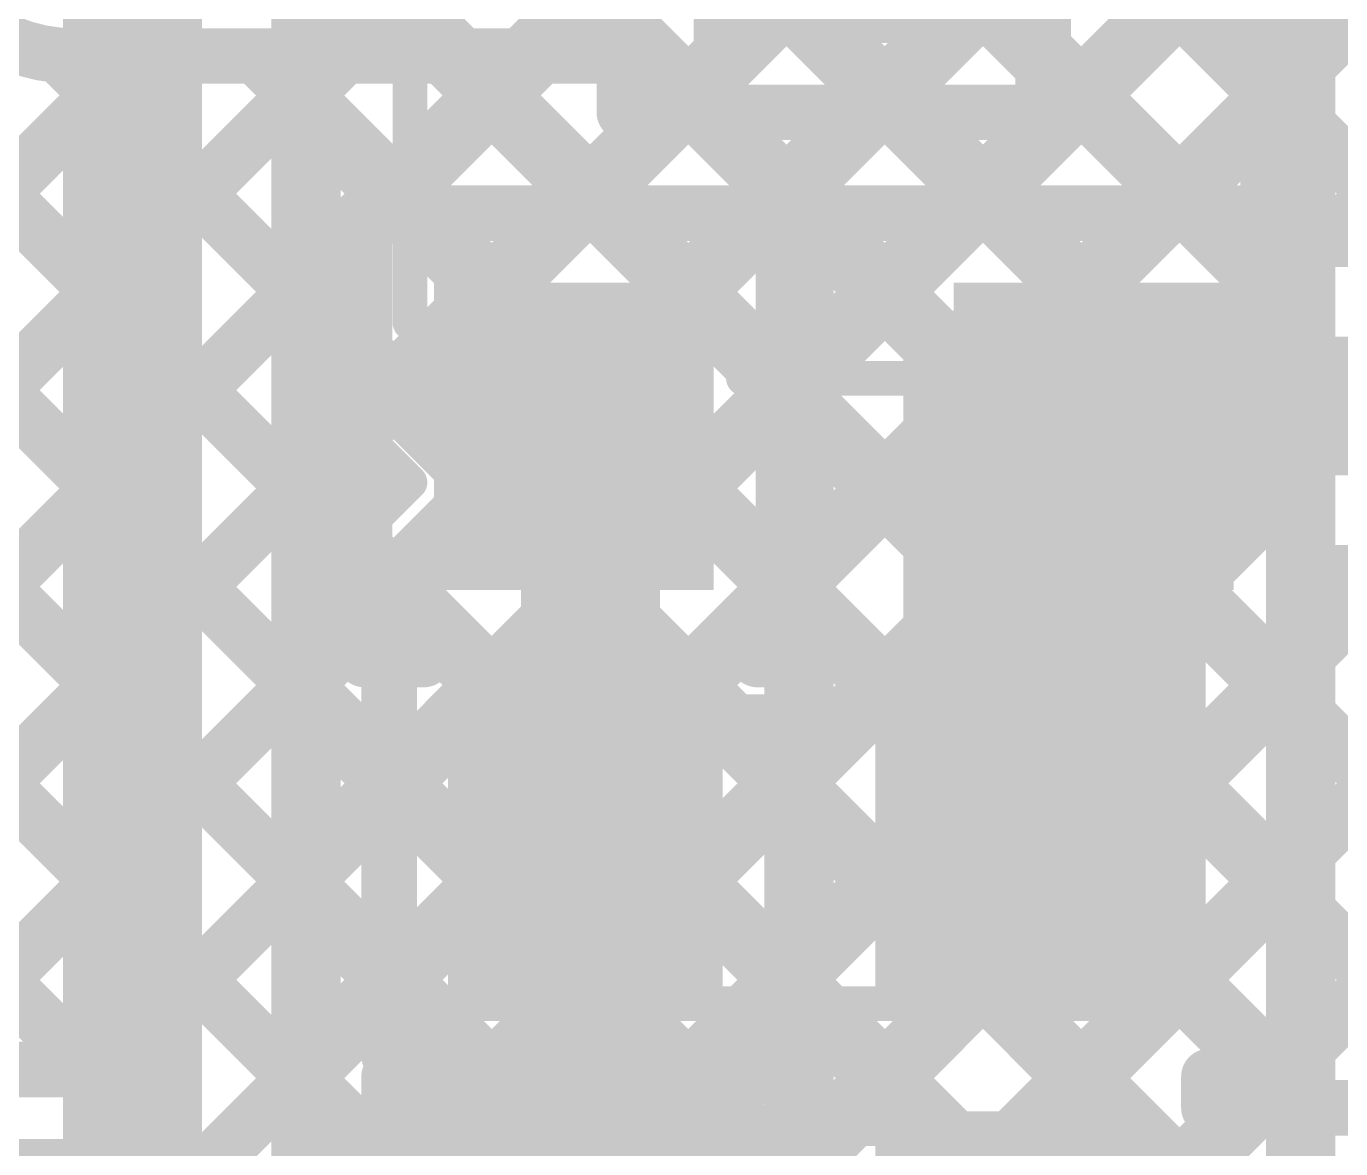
# Model space of a CAD drawing. Header units: inches. Extents: x -1.9 to 9.4, y 0 to 6.7.
# Drawn here: x 0.7271 to 0.9163, y 2.6339 to 2.7955 of the extents above; entities that cross this region are included whole.
import ezdxf

# ---------------------------------------------------------------- set-up
doc = ezdxf.new("R2010")
doc.units = ezdxf.units.IN
doc.header["$MEASUREMENT"] = 0
for name, color, linetype in [('Bottom Layer', 5, 'Continuous'), ('Top Layer', 1, 'Continuous'), ('Top Overlay', 2, 'Continuous'), ('Top Paste', 8, 'Continuous'), ('Top Solder', 216, 'Continuous')]:
    doc.layers.add(name, color=color, linetype=linetype)

# ---------------------------------------------------------------- blocks, each defined once
blk = doc.blocks.new('SOP_4_2_54_10')
at = {"layer": 'Top Solder'}
blk.add_hatch(color=216, dxfattribs=at).paths.add_polyline_path([(0.09049, 0.06975), (0.15557, 0.06975), (0.15557, 0.03025), (0.09049, 0.03025)])
at = {"layer": 'Top Overlay'}
blk.add_lwpolyline([(0.066, 0.081, 0.005, 0.005, 0), (-0.052, 0.081, 0.005, 0.005, 0)], format="xyseb", dxfattribs=at)
for points in [[(-0.05325, 0.081, 0.0025, 0.0025, 1), (-0.05075, 0.081, 0.0025, 0.0025, 1)], [(0.06475, 0.081, 0.0025, 0.0025, 1), (0.06725, 0.081, 0.0025, 0.0025, 1)]]:
    blk.add_lwpolyline(points, format="xyseb", close=True, dxfattribs=at)
blk = doc.blocks.new('R___0603_14')
at = {"layer": 'Top Layer'}
for points in [[(-0.015, 0.0175), (-0.015, -0.0175), (-0.045, -0.0175), (-0.045, 0.0175)], [(0.045, 0.0175), (0.045, -0.0175), (0.015, -0.0175), (0.015, 0.0175)]]:
    blk.add_hatch(color=1, dxfattribs=at).paths.add_polyline_path(points)
at = {"layer": 'Top Paste'}
for points in [[(-0.015, 0.0175), (-0.015, -0.0175), (-0.045, -0.0175), (-0.045, 0.0175)], [(0.045, 0.0175), (0.045, -0.0175), (0.015, -0.0175), (0.015, 0.0175)]]:
    blk.add_hatch(color=8, dxfattribs=at).paths.add_polyline_path(points)
at = {"layer": 'Top Solder'}
for points in [[(-0.011, 0.0215), (-0.011, -0.0215), (-0.049, -0.0215), (-0.049, 0.0215)], [(0.049, 0.0215), (0.049, -0.0215), (0.011, -0.0215), (0.011, 0.0215)]]:
    blk.add_hatch(color=216, dxfattribs=at).paths.add_polyline_path(points)
at = {"layer": 'Top Overlay'}
for points in [[(0.048, 0.021, 0.005, 0.005, 0), (-0.048, 0.021, 0.005, 0.005, 0)], [(-0.048, 0.021, 0.005, 0.005, 0), (-0.048, -0.021, 0.005, 0.005, 0)], [(0.048, 0.021, 0.005, 0.005, 0), (0.048, -0.021, 0.005, 0.005, 0)], [(0.048, -0.021, 0.005, 0.005, 0), (-0.048, -0.021, 0.005, 0.005, 0)]]:
    blk.add_lwpolyline(points, format="xyseb", dxfattribs=at)
for points in [[(-0.04925, 0.021, 0.0025, 0.0025, 1), (-0.04675, 0.021, 0.0025, 0.0025, 1)], [(-0.04925, 0.021, 0.0025, 0.0025, 1), (-0.04675, 0.021, 0.0025, 0.0025, 1)], [(0.04675, 0.021, 0.0025, 0.0025, 1), (0.04925, 0.021, 0.0025, 0.0025, 1)], [(0.04675, 0.021, 0.0025, 0.0025, 1), (0.04925, 0.021, 0.0025, 0.0025, 1)], [(-0.04925, -0.021, 0.0025, 0.0025, 1), (-0.04675, -0.021, 0.0025, 0.0025, 1)], [(-0.04925, -0.021, 0.0025, 0.0025, 1), (-0.04675, -0.021, 0.0025, 0.0025, 1)], [(0.04675, -0.021, 0.0025, 0.0025, 1), (0.04925, -0.021, 0.0025, 0.0025, 1)], [(0.04675, -0.021, 0.0025, 0.0025, 1), (0.04925, -0.021, 0.0025, 0.0025, 1)]]:
    blk.add_lwpolyline(points, format="xyseb", close=True, dxfattribs=at)
blk = doc.blocks.new('R___0603_16')
at = {"layer": 'Top Layer'}
for points in [[(-0.015, 0.0175), (-0.015, -0.0175), (-0.045, -0.0175), (-0.045, 0.0175)], [(0.045, 0.0175), (0.045, -0.0175), (0.015, -0.0175), (0.015, 0.0175)]]:
    blk.add_hatch(color=1, dxfattribs=at).paths.add_polyline_path(points)
at = {"layer": 'Top Paste'}
for points in [[(-0.015, 0.0175), (-0.015, -0.0175), (-0.045, -0.0175), (-0.045, 0.0175)], [(0.045, 0.0175), (0.045, -0.0175), (0.015, -0.0175), (0.015, 0.0175)]]:
    blk.add_hatch(color=8, dxfattribs=at).paths.add_polyline_path(points)
at = {"layer": 'Top Solder'}
for points in [[(-0.011, 0.0215), (-0.011, -0.0215), (-0.049, -0.0215), (-0.049, 0.0215)], [(0.049, 0.0215), (0.049, -0.0215), (0.011, -0.0215), (0.011, 0.0215)]]:
    blk.add_hatch(color=216, dxfattribs=at).paths.add_polyline_path(points)
at = {"layer": 'Top Overlay'}
for points in [[(-0.048, 0.021, 0.005, 0.005, 0), (0.048, 0.021, 0.005, 0.005, 0)], [(-0.048, -0.021, 0.005, 0.005, 0), (-0.048, 0.021, 0.005, 0.005, 0)], [(0.048, -0.021, 0.005, 0.005, 0), (0.048, 0.021, 0.005, 0.005, 0)], [(-0.048, -0.021, 0.005, 0.005, 0), (0.048, -0.021, 0.005, 0.005, 0)]]:
    blk.add_lwpolyline(points, format="xyseb", dxfattribs=at)
for points in [[(-0.04925, 0.021, 0.0025, 0.0025, 1), (-0.04675, 0.021, 0.0025, 0.0025, 1)], [(-0.04925, 0.021, 0.0025, 0.0025, 1), (-0.04675, 0.021, 0.0025, 0.0025, 1)], [(0.04675, 0.021, 0.0025, 0.0025, 1), (0.04925, 0.021, 0.0025, 0.0025, 1)], [(0.04675, 0.021, 0.0025, 0.0025, 1), (0.04925, 0.021, 0.0025, 0.0025, 1)], [(-0.04925, -0.021, 0.0025, 0.0025, 1), (-0.04675, -0.021, 0.0025, 0.0025, 1)], [(-0.04925, -0.021, 0.0025, 0.0025, 1), (-0.04675, -0.021, 0.0025, 0.0025, 1)], [(0.04675, -0.021, 0.0025, 0.0025, 1), (0.04925, -0.021, 0.0025, 0.0025, 1)], [(0.04675, -0.021, 0.0025, 0.0025, 1), (0.04925, -0.021, 0.0025, 0.0025, 1)]]:
    blk.add_lwpolyline(points, format="xyseb", close=True, dxfattribs=at)
blk = doc.blocks.new('SOT_23_20')
at = {"layer": 'Top Layer'}
for points in [[(-0.01614, 0.05748), (0.01614, 0.05748), (0.01614, 0.02126), (-0.01614, 0.02126)], [(-0.05354, -0.02126), (-0.02126, -0.02126), (-0.02126, -0.05748), (-0.05354, -0.05748)], [(0.02126, -0.02126), (0.05354, -0.02126), (0.05354, -0.05748), (0.02126, -0.05748)]]:
    blk.add_hatch(color=1, dxfattribs=at).paths.add_polyline_path(points)
at = {"layer": 'Top Paste'}
for points in [[(-0.01614, 0.05748), (0.01614, 0.05748), (0.01614, 0.02126), (-0.01614, 0.02126)], [(-0.05354, -0.02126), (-0.02126, -0.02126), (-0.02126, -0.05748), (-0.05354, -0.05748)], [(0.02126, -0.02126), (0.05354, -0.02126), (0.05354, -0.05748), (0.02126, -0.05748)]]:
    blk.add_hatch(color=8, dxfattribs=at).paths.add_polyline_path(points)
at = {"layer": 'Top Solder'}
for points in [[(-0.02014, 0.06148), (0.02014, 0.06148), (0.02014, 0.01726), (-0.02014, 0.01726)], [(-0.05754, -0.01726), (-0.01726, -0.01726), (-0.01726, -0.06148), (-0.05754, -0.06148)], [(0.01726, -0.01726), (0.05754, -0.01726), (0.05754, -0.06148), (0.01726, -0.06148)]]:
    blk.add_hatch(color=216, dxfattribs=at).paths.add_polyline_path(points)
at = {"layer": 'Top Overlay'}
for points in [[(-0.061, 0.032, 0.005, 0.005, 0), (-0.022, 0.032, 0.005, 0.005, 0)], [(-0.061, -0.023, 0.005, 0.005, 0), (-0.061, 0.032, 0.005, 0.005, 0)], [(0.022, 0.032, 0.005, 0.005, 0), (0.061, 0.032, 0.005, 0.005, 0)], [(0.061, -0.023, 0.005, 0.005, 0), (0.061, 0.032, 0.005, 0.005, 0)], [(-0.013, -0.031, 0.005, 0.005, 0), (0.013, -0.031, 0.005, 0.005, 0)], [(-0.066, -0.051, 0.005, 0.005, 0), (-0.066, -0.041, 0.005, 0.005, 0)], [(-0.066, -0.041, 0.005, 0.005, 0), (-0.061, -0.046, 0.005, 0.005, 0)], [(-0.066, -0.051, 0.005, 0.005, 0), (-0.061, -0.046, 0.005, 0.005, 0)]]:
    blk.add_lwpolyline(points, format="xyseb", dxfattribs=at)
for points in [[(-0.06225, 0.032, 0.0025, 0.0025, 1), (-0.05975, 0.032, 0.0025, 0.0025, 1)], [(-0.06225, 0.032, 0.0025, 0.0025, 1), (-0.05975, 0.032, 0.0025, 0.0025, 1)], [(-0.02325, 0.032, 0.0025, 0.0025, 1), (-0.02075, 0.032, 0.0025, 0.0025, 1)], [(0.02075, 0.032, 0.0025, 0.0025, 1), (0.02325, 0.032, 0.0025, 0.0025, 1)], [(0.05975, 0.032, 0.0025, 0.0025, 1), (0.06225, 0.032, 0.0025, 0.0025, 1)], [(0.05975, 0.032, 0.0025, 0.0025, 1), (0.06225, 0.032, 0.0025, 0.0025, 1)], [(-0.06225, -0.023, 0.0025, 0.0025, 1), (-0.05975, -0.023, 0.0025, 0.0025, 1)], [(0.05975, -0.023, 0.0025, 0.0025, 1), (0.06225, -0.023, 0.0025, 0.0025, 1)], [(-0.01425, -0.031, 0.0025, 0.0025, 1), (-0.01175, -0.031, 0.0025, 0.0025, 1)], [(0.01175, -0.031, 0.0025, 0.0025, 1), (0.01425, -0.031, 0.0025, 0.0025, 1)], [(-0.06725, -0.041, 0.0025, 0.0025, 1), (-0.06475, -0.041, 0.0025, 0.0025, 1)], [(-0.06725, -0.041, 0.0025, 0.0025, 1), (-0.06475, -0.041, 0.0025, 0.0025, 1)], [(-0.06225, -0.046, 0.0025, 0.0025, 1), (-0.05975, -0.046, 0.0025, 0.0025, 1)], [(-0.06225, -0.046, 0.0025, 0.0025, 1), (-0.05975, -0.046, 0.0025, 0.0025, 1)], [(-0.06725, -0.051, 0.0025, 0.0025, 1), (-0.06475, -0.051, 0.0025, 0.0025, 1)], [(-0.06725, -0.051, 0.0025, 0.0025, 1), (-0.06475, -0.051, 0.0025, 0.0025, 1)]]:
    blk.add_lwpolyline(points, format="xyseb", close=True, dxfattribs=at)

msp = doc.modelspace()

# ---------------------------------------------------------------- hatches: boundary and pattern name
at = {"layer": 'Top Layer'}
msp.add_hatch(color=1, dxfattribs=at).paths.add_polyline_path([(0.85334, 2.65833), (0.89688, 2.65833), (0.89688, 2.75457), (0.85334, 2.75457)])

# ---------------------------------------------------------------- linework, layer by layer
at = {"layer": 'Bottom Layer'}
for points in [[(0.76739, 2.78709, 0.01, 0.01, 0), (0.86113, 2.88083, 0.01, 0.01, 0)], [(0.76739, 2.75881, 0.01, 0.01, 0), (0.88942, 2.88083, 0.01, 0.01, 0)], [(0.76739, 2.70224, 0.01, 0.01, 0), (0.94598, 2.88083, 0.01, 0.01, 0)], [(0.76739, 2.73052, 0.01, 0.01, 0), (0.9177, 2.88083, 0.01, 0.01, 0)], [(0.81196, 2.88083, 0.01, 0.01, 0), (0.91055, 2.78223, 0.01, 0.01, 0)], [(0.79233, 2.87217, 0.01, 0.01, 0), (0.91055, 2.75394, 0.01, 0.01, 0)], [(0.74239, 2.50157, 0.02, 0.02, 0), (0.74239, 2.85973, 0.02, 0.02, 0)], [(0.77819, 2.85803, 0.01, 0.01, 0), (0.91055, 2.72566, 0.01, 0.01, 0)], [(0.76739, 2.55201, 0.01, 0.01, 0), (0.76739, 2.84723, 0.01, 0.01, 0)], [(0.76739, 2.84054, 0.01, 0.01, 0), (0.91055, 2.69738, 0.01, 0.01, 0)], [(0.76739, 2.67395, 0.01, 0.01, 0), (0.91055, 2.81711, 0.01, 0.01, 0)], [(0.76739, 2.81225, 0.01, 0.01, 0), (0.91055, 2.66909, 0.01, 0.01, 0)], [(0.91055, 2.43861, 0.01, 0.01, 0), (0.91055, 2.80521, 0.01, 0.01, 0)], [(0.76739, 2.64567, 0.01, 0.01, 0), (0.91055, 2.78883, 0.01, 0.01, 0)], [(0.76739, 2.78397, 0.01, 0.01, 0), (0.91055, 2.64081, 0.01, 0.01, 0)], [(0.76739, 2.61738, 0.01, 0.01, 0), (0.91055, 2.76054, 0.01, 0.01, 0)], [(0.76739, 2.75568, 0.01, 0.01, 0), (0.91055, 2.61252, 0.01, 0.01, 0)], [(0.76739, 2.5891, 0.01, 0.01, 0), (0.91055, 2.73226, 0.01, 0.01, 0)], [(0.76739, 2.7274, 0.01, 0.01, 0), (0.91055, 2.58424, 0.01, 0.01, 0)], [(0.76739, 2.56082, 0.01, 0.01, 0), (0.91055, 2.70397, 0.01, 0.01, 0)], [(0.76739, 2.69911, 0.01, 0.01, 0), (0.91055, 2.55595, 0.01, 0.01, 0)], [(0.77724, 2.54238, 0.01, 0.01, 0), (0.91055, 2.67569, 0.01, 0.01, 0)], [(0.76739, 2.67083, 0.01, 0.01, 0), (0.91055, 2.52767, 0.01, 0.01, 0)], [(0.79138, 2.52824, 0.01, 0.01, 0), (0.91055, 2.64741, 0.01, 0.01, 0)], [(0.76739, 2.64255, 0.01, 0.01, 0), (0.85793, 2.55201, 0.01, 0.01, 0)]]:
    msp.add_lwpolyline(points, format="xyseb", dxfattribs=at)
for points in [[(0.90805, 2.78883, 0.005, 0.005, 1), (0.91305, 2.78883, 0.005, 0.005, 1)], [(0.76489, 2.78709, 0.005, 0.005, 1), (0.76989, 2.78709, 0.005, 0.005, 1)], [(0.76489, 2.78397, 0.005, 0.005, 1), (0.76989, 2.78397, 0.005, 0.005, 1)], [(0.90805, 2.78223, 0.005, 0.005, 1), (0.91305, 2.78223, 0.005, 0.005, 1)], [(0.90805, 2.76054, 0.005, 0.005, 1), (0.91305, 2.76054, 0.005, 0.005, 1)], [(0.76489, 2.75881, 0.005, 0.005, 1), (0.76989, 2.75881, 0.005, 0.005, 1)], [(0.76489, 2.75568, 0.005, 0.005, 1), (0.76989, 2.75568, 0.005, 0.005, 1)], [(0.90805, 2.75394, 0.005, 0.005, 1), (0.91305, 2.75394, 0.005, 0.005, 1)], [(0.90805, 2.73226, 0.005, 0.005, 1), (0.91305, 2.73226, 0.005, 0.005, 1)], [(0.76489, 2.73052, 0.005, 0.005, 1), (0.76989, 2.73052, 0.005, 0.005, 1)], [(0.76489, 2.7274, 0.005, 0.005, 1), (0.76989, 2.7274, 0.005, 0.005, 1)], [(0.90805, 2.72566, 0.005, 0.005, 1), (0.91305, 2.72566, 0.005, 0.005, 1)], [(0.90805, 2.70397, 0.005, 0.005, 1), (0.91305, 2.70397, 0.005, 0.005, 1)], [(0.76489, 2.70224, 0.005, 0.005, 1), (0.76989, 2.70224, 0.005, 0.005, 1)], [(0.76489, 2.69911, 0.005, 0.005, 1), (0.76989, 2.69911, 0.005, 0.005, 1)], [(0.90805, 2.69738, 0.005, 0.005, 1), (0.91305, 2.69738, 0.005, 0.005, 1)], [(0.90805, 2.67569, 0.005, 0.005, 1), (0.91305, 2.67569, 0.005, 0.005, 1)], [(0.76489, 2.67395, 0.005, 0.005, 1), (0.76989, 2.67395, 0.005, 0.005, 1)], [(0.76489, 2.67083, 0.005, 0.005, 1), (0.76989, 2.67083, 0.005, 0.005, 1)], [(0.90805, 2.66909, 0.005, 0.005, 1), (0.91305, 2.66909, 0.005, 0.005, 1)], [(0.76489, 2.64567, 0.005, 0.005, 1), (0.76989, 2.64567, 0.005, 0.005, 1)], [(0.90805, 2.64741, 0.005, 0.005, 1), (0.91305, 2.64741, 0.005, 0.005, 1)], [(0.76489, 2.64255, 0.005, 0.005, 1), (0.76989, 2.64255, 0.005, 0.005, 1)], [(0.90805, 2.64081, 0.005, 0.005, 1), (0.91305, 2.64081, 0.005, 0.005, 1)]]:
    msp.add_lwpolyline(points, format="xyseb", close=True, dxfattribs=at)
at = {"layer": 'Top Layer'}
for points in [[(0.86201, 2.76857, 0.008, 0.008, 0), (0.98015, 2.88671, 0.008, 0.008, 0)], [(0.89029, 2.76857, 0.008, 0.008, 0), (1.00843, 2.88671, 0.008, 0.008, 0)], [(0.91484, 2.76483, 0.008, 0.008, 0), (1.03672, 2.88671, 0.008, 0.008, 0)], [(0.87348, 2.78309, 0.008, 0.008, 0), (0.87348, 2.84731, 0.008, 0.008, 0)], [(0.87348, 2.8193, 0.008, 0.008, 0), (0.92796, 2.76483, 0.008, 0.008, 0)], [(0.65234, 2.81417, 0.008, 0.008, 0), (0.77934, 2.68717, 0.008, 0.008, 0)], [(0.68848, 2.80632, 0.008, 0.008, 0), (0.7758, 2.719, 0.008, 0.008, 0)], [(0.73394, 2.7912, 0.008, 0.008, -0.198912), (0.71697, 2.79823, 0.008, 0.008, 0)], [(0.73394, 2.7912, 0.008, 0.008, -0.198912), (0.71697, 2.79823, 0.008, 0.008, 0)], [(0.59736, 2.64534, 0.008, 0.008, 0), (0.74322, 2.7912, 0.008, 0.008, 0)], [(0.62564, 2.64534, 0.008, 0.008, 0), (0.7715, 2.7912, 0.008, 0.008, 0)], [(0.73178, 2.79129, 0.008, 0.008, 0), (0.7758, 2.74728, 0.008, 0.008, 0)], [(0.73394, 2.7912, 0.008, 0.008, 0), (0.8132, 2.7912, 0.008, 0.008, 0)], [(0.76016, 2.7912, 0.008, 0.008, 0), (0.78279, 2.76857, 0.008, 0.008, 0)], [(0.77716, 2.76857, 0.008, 0.008, 0), (0.79979, 2.7912, 0.008, 0.008, 0)], [(0.78845, 2.7912, 0.008, 0.008, 0), (0.81108, 2.76857, 0.008, 0.008, 0)], [(0.8132, 2.78309, 0.008, 0.008, 0), (0.8132, 2.7912, 0.008, 0.008, 0)], [(0.87348, 2.79102, 0.008, 0.008, 0), (0.89593, 2.76857, 0.008, 0.008, 0)], [(0.65234, 2.78588, 0.008, 0.008, 0), (0.77934, 2.65888, 0.008, 0.008, 0)], [(0.80544, 2.76857, 0.008, 0.008, 0), (0.81996, 2.78309, 0.008, 0.008, 0)], [(0.8132, 2.78309, 0.008, 0.008, 0), (0.87348, 2.78309, 0.008, 0.008, 0)], [(0.82484, 2.78309, 0.008, 0.008, 0), (0.83936, 2.76857, 0.008, 0.008, 0)], [(0.83372, 2.76857, 0.008, 0.008, 0), (0.84824, 2.78309, 0.008, 0.008, 0)], [(0.85313, 2.78309, 0.008, 0.008, 0), (0.86765, 2.76857, 0.008, 0.008, 0)], [(0.59983, 2.78183, 0.008, 0.008, 0), (0.73632, 2.64534, 0.008, 0.008, 0)], [(0.62811, 2.78183, 0.008, 0.008, 0), (0.77934, 2.6306, 0.008, 0.008, 0)], [(0.7758, 2.76857, 0.008, 0.008, 0), (0.83608, 2.76857, 0.008, 0.008, 0)], [(0.7758, 2.70435, 0.008, 0.008, 0), (0.7758, 2.76857, 0.008, 0.008, 0)], [(0.83608, 2.70733, 0.008, 0.008, 0), (0.83608, 2.76857, 0.008, 0.008, 0)], [(0.83934, 2.76857, 0.008, 0.008, 0), (0.8506, 2.76857, 0.008, 0.008, 0)], [(0.83934, 2.70733, 0.008, 0.008, 0), (0.83934, 2.76857, 0.008, 0.008, 0)], [(0.8506, 2.76857, 0.008, 0.008, 0), (0.91088, 2.76857, 0.008, 0.008, 0)], [(0.8506, 2.76857, 0.008, 0.008, 0), (0.91088, 2.76857, 0.008, 0.008, 0)], [(0.91088, 2.76483, 0.008, 0.008, 0), (0.91088, 2.76857, 0.008, 0.008, 0)], [(0.91088, 2.76483, 0.008, 0.008, 0), (0.91088, 2.76857, 0.008, 0.008, 0)], [(0.64309, 2.6345, 0.008, 0.008, 0), (0.7758, 2.76721, 0.008, 0.008, 0)], [(0.91088, 2.76483, 0.008, 0.008, 0), (1.01813, 2.76483, 0.008, 0.008, 0)], [(0.83608, 2.74264, 0.008, 0.008, 0), (0.83934, 2.7459, 0.008, 0.008, 0)], [(0.88074, 2.73646, 0.02, 0.02, 0), (0.88511, 2.74083, 0.02, 0.02, 0)], [(0.88511, 2.74083, 0.02, 0.02, 0), (1.05444, 2.74083, 0.02, 0.02, 0)], [(0.83608, 2.74357, 0.008, 0.008, 0), (0.83934, 2.74031, 0.008, 0.008, 0)], [(0.80594, 2.73646, 0.02, 0.02, 0), (0.80834, 2.73406, 0.02, 0.02, 0)], [(0.88074, 2.73646, 0.02, 0.02, 0), (0.88679, 2.73041, 0.02, 0.02, 0)], [(0.80834, 2.67583, 0.02, 0.02, 0), (0.80834, 2.73406, 0.02, 0.02, 0)], [(0.64309, 2.60621, 0.008, 0.008, 0), (0.7758, 2.73892, 0.008, 0.008, 0)], [(0.88679, 2.69504, 0.02, 0.02, 0), (0.88679, 2.73041, 0.02, 0.02, 0)], [(0.83608, 2.71435, 0.008, 0.008, 0), (0.83934, 2.71761, 0.008, 0.008, 0)], [(0.91088, 2.7043, 0.008, 0.008, 0), (0.92341, 2.71683, 0.008, 0.008, 0)], [(0.91088, 2.67602, 0.008, 0.008, 0), (0.95169, 2.71683, 0.008, 0.008, 0)], [(0.91088, 2.71683, 0.008, 0.008, 0), (1.01813, 2.71683, 0.008, 0.008, 0)], [(0.91088, 2.64773, 0.008, 0.008, 0), (0.97997, 2.71683, 0.008, 0.008, 0)], [(0.91088, 2.70435, 0.008, 0.008, 0), (0.91088, 2.71683, 0.008, 0.008, 0)], [(0.91088, 2.70435, 0.008, 0.008, 0), (0.91088, 2.71683, 0.008, 0.008, 0)], [(0.91939, 2.71683, 0.008, 0.008, 0), (0.99639, 2.63983, 0.008, 0.008, 0)], [(0.83608, 2.71528, 0.008, 0.008, 0), (0.83934, 2.71202, 0.008, 0.008, 0)], [(0.7105, 2.64534, 0.008, 0.008, 0), (0.7758, 2.71064, 0.008, 0.008, 0)], [(0.83234, 2.70733, 0.008, 0.008, 0), (0.83608, 2.70733, 0.008, 0.008, 0)], [(0.83734, 2.64733, 0.008, 0.008, 0), (0.83734, 2.70733, 0.008, 0.008, 0)], [(0.83934, 2.64733, 0.008, 0.008, 0), (0.83934, 2.70733, 0.008, 0.008, 0)], [(0.83934, 2.64733, 0.008, 0.008, 0), (0.83934, 2.70733, 0.008, 0.008, 0)], [(0.7758, 2.70435, 0.008, 0.008, 0), (0.77934, 2.70435, 0.008, 0.008, 0)], [(0.77934, 2.70435, 0.008, 0.008, 0), (0.78434, 2.70435, 0.008, 0.008, 0)], [(0.77934, 2.64733, 0.008, 0.008, 0), (0.77934, 2.70435, 0.008, 0.008, 0)], [(0.83234, 2.70435, 0.008, 0.008, 0), (0.83608, 2.70435, 0.008, 0.008, 0)], [(0.91088, 2.64433, 0.008, 0.008, 0), (0.91088, 2.70435, 0.008, 0.008, 0)], [(0.87508, 2.68333, 0.02, 0.02, 0), (0.88679, 2.69504, 0.02, 0.02, 0)], [(0.91088, 2.69705, 0.008, 0.008, 0), (0.9681, 2.63983, 0.008, 0.008, 0)], [(0.86834, 2.67833, 0.02, 0.02, 0), (0.87334, 2.68333, 0.02, 0.02, 0)], [(0.87334, 2.68333, 0.02, 0.02, 0), (0.87508, 2.68333, 0.02, 0.02, 0)], [(0.73878, 2.64534, 0.008, 0.008, 0), (0.77934, 2.6859, 0.008, 0.008, 0)], [(0.86834, 2.67583, 0.02, 0.02, 0), (0.86834, 2.67833, 0.02, 0.02, 0)], [(0.80834, 2.61583, 0.02, 0.02, 0), (0.80834, 2.67583, 0.02, 0.02, 0)], [(0.91088, 2.66876, 0.008, 0.008, 0), (0.93982, 2.63983, 0.008, 0.008, 0)], [(0.74309, 2.62136, 0.008, 0.008, 0), (0.77934, 2.65761, 0.008, 0.008, 0)], [(0.77934, 2.64733, 0.008, 0.008, 0), (0.78434, 2.64733, 0.008, 0.008, 0)], [(0.83234, 2.64733, 0.008, 0.008, 0), (0.83734, 2.64733, 0.008, 0.008, 0)], [(0.90747, 2.64433, 0.008, 0.008, 0), (0.91088, 2.64773, 0.008, 0.008, 0)], [(0.68359, 2.64534, 0.008, 0.008, 0), (0.74309, 2.64534, 0.008, 0.008, 0)], [(0.73632, 2.64534, 0.008, 0.008, 0), (0.74309, 2.63857, 0.008, 0.008, 0)], [(0.74309, 2.59419, 0.008, 0.008, 0), (0.74309, 2.64534, 0.008, 0.008, 0)], [(0.77934, 2.64433, 0.008, 0.008, 0), (0.78434, 2.64433, 0.008, 0.008, 0)], [(0.77934, 2.58983, 0.008, 0.008, 0), (0.77934, 2.64433, 0.008, 0.008, 0)], [(0.83234, 2.64433, 0.008, 0.008, 0), (0.83734, 2.64433, 0.008, 0.008, 0)], [(0.83734, 2.5847, 0.008, 0.008, 0), (0.83734, 2.64433, 0.008, 0.008, 0)], [(0.83934, 2.58433, 0.008, 0.008, 0), (0.83934, 2.64433, 0.008, 0.008, 0)], [(0.89734, 2.64433, 0.008, 0.008, 0), (0.91088, 2.64433, 0.008, 0.008, 0)], [(0.89734, 2.63983, 0.008, 0.008, 0), (0.89734, 2.64433, 0.008, 0.008, 0)], [(0.90297, 2.63983, 0.008, 0.008, 0), (0.90747, 2.64433, 0.008, 0.008, 0)], [(0.90703, 2.64433, 0.008, 0.008, 0), (0.91153, 2.63983, 0.008, 0.008, 0)], [(0.89734, 2.63983, 0.008, 0.008, 0), (0.99884, 2.63983, 0.008, 0.008, 0)], [(0.74309, 2.63857, 0.008, 0.008, 0), (0.77934, 2.60232, 0.008, 0.008, 0)]]:
    msp.add_lwpolyline(points, format="xyseb", dxfattribs=at)
for points in [[(0.72978, 2.79129, 0.004, 0.004, 1), (0.73378, 2.79129, 0.004, 0.004, 1)], [(0.73194, 2.7912, 0.004, 0.004, 1), (0.73594, 2.7912, 0.004, 0.004, 1)], [(0.73194, 2.7912, 0.004, 0.004, 1), (0.73594, 2.7912, 0.004, 0.004, 1)], [(0.73194, 2.7912, 0.004, 0.004, 1), (0.73594, 2.7912, 0.004, 0.004, 1)], [(0.74122, 2.7912, 0.004, 0.004, 1), (0.74522, 2.7912, 0.004, 0.004, 1)], [(0.75816, 2.7912, 0.004, 0.004, 1), (0.76216, 2.7912, 0.004, 0.004, 1)], [(0.7695, 2.7912, 0.004, 0.004, 1), (0.7735, 2.7912, 0.004, 0.004, 1)], [(0.78645, 2.7912, 0.004, 0.004, 1), (0.79045, 2.7912, 0.004, 0.004, 1)], [(0.79779, 2.7912, 0.004, 0.004, 1), (0.80179, 2.7912, 0.004, 0.004, 1)], [(0.8112, 2.7912, 0.004, 0.004, 1), (0.8152, 2.7912, 0.004, 0.004, 1)], [(0.8112, 2.7912, 0.004, 0.004, 1), (0.8152, 2.7912, 0.004, 0.004, 1)], [(0.87148, 2.79102, 0.004, 0.004, 1), (0.87548, 2.79102, 0.004, 0.004, 1)], [(0.8112, 2.78309, 0.004, 0.004, 1), (0.8152, 2.78309, 0.004, 0.004, 1)], [(0.8112, 2.78309, 0.004, 0.004, 1), (0.8152, 2.78309, 0.004, 0.004, 1)], [(0.81796, 2.78309, 0.004, 0.004, 1), (0.82196, 2.78309, 0.004, 0.004, 1)], [(0.82284, 2.78309, 0.004, 0.004, 1), (0.82684, 2.78309, 0.004, 0.004, 1)], [(0.84624, 2.78309, 0.004, 0.004, 1), (0.85024, 2.78309, 0.004, 0.004, 1)], [(0.85113, 2.78309, 0.004, 0.004, 1), (0.85513, 2.78309, 0.004, 0.004, 1)], [(0.87148, 2.78309, 0.004, 0.004, 1), (0.87548, 2.78309, 0.004, 0.004, 1)], [(0.87148, 2.78309, 0.004, 0.004, 1), (0.87548, 2.78309, 0.004, 0.004, 1)], [(0.7738, 2.76857, 0.004, 0.004, 1), (0.7778, 2.76857, 0.004, 0.004, 1)], [(0.7738, 2.76857, 0.004, 0.004, 1), (0.7778, 2.76857, 0.004, 0.004, 1)], [(0.77516, 2.76857, 0.004, 0.004, 1), (0.77916, 2.76857, 0.004, 0.004, 1)], [(0.78079, 2.76857, 0.004, 0.004, 1), (0.78479, 2.76857, 0.004, 0.004, 1)], [(0.80344, 2.76857, 0.004, 0.004, 1), (0.80744, 2.76857, 0.004, 0.004, 1)], [(0.80908, 2.76857, 0.004, 0.004, 1), (0.81308, 2.76857, 0.004, 0.004, 1)], [(0.83172, 2.76857, 0.004, 0.004, 1), (0.83572, 2.76857, 0.004, 0.004, 1)], [(0.83408, 2.76857, 0.004, 0.004, 1), (0.83808, 2.76857, 0.004, 0.004, 1)], [(0.83408, 2.76857, 0.004, 0.004, 1), (0.83808, 2.76857, 0.004, 0.004, 1)], [(0.83734, 2.76857, 0.004, 0.004, 1), (0.84134, 2.76857, 0.004, 0.004, 1)], [(0.83734, 2.76857, 0.004, 0.004, 1), (0.84134, 2.76857, 0.004, 0.004, 1)], [(0.83736, 2.76857, 0.004, 0.004, 1), (0.84136, 2.76857, 0.004, 0.004, 1)], [(0.8486, 2.76857, 0.004, 0.004, 1), (0.8526, 2.76857, 0.004, 0.004, 1)], [(0.8486, 2.76857, 0.004, 0.004, 1), (0.8526, 2.76857, 0.004, 0.004, 1)], [(0.8486, 2.76857, 0.004, 0.004, 1), (0.8526, 2.76857, 0.004, 0.004, 1)], [(0.86001, 2.76857, 0.004, 0.004, 1), (0.86401, 2.76857, 0.004, 0.004, 1)], [(0.86565, 2.76857, 0.004, 0.004, 1), (0.86965, 2.76857, 0.004, 0.004, 1)], [(0.88829, 2.76857, 0.004, 0.004, 1), (0.89229, 2.76857, 0.004, 0.004, 1)], [(0.89393, 2.76857, 0.004, 0.004, 1), (0.89793, 2.76857, 0.004, 0.004, 1)], [(0.90888, 2.76857, 0.004, 0.004, 1), (0.91288, 2.76857, 0.004, 0.004, 1)], [(0.90888, 2.76857, 0.004, 0.004, 1), (0.91288, 2.76857, 0.004, 0.004, 1)], [(0.90888, 2.76857, 0.004, 0.004, 1), (0.91288, 2.76857, 0.004, 0.004, 1)], [(0.90888, 2.76857, 0.004, 0.004, 1), (0.91288, 2.76857, 0.004, 0.004, 1)], [(0.7738, 2.76721, 0.004, 0.004, 1), (0.7778, 2.76721, 0.004, 0.004, 1)], [(0.90888, 2.76483, 0.004, 0.004, 1), (0.91288, 2.76483, 0.004, 0.004, 1)], [(0.90888, 2.76483, 0.004, 0.004, 1), (0.91288, 2.76483, 0.004, 0.004, 1)], [(0.90888, 2.76483, 0.004, 0.004, 1), (0.91288, 2.76483, 0.004, 0.004, 1)], [(0.91284, 2.76483, 0.004, 0.004, 1), (0.91684, 2.76483, 0.004, 0.004, 1)], [(0.7738, 2.74728, 0.004, 0.004, 1), (0.7778, 2.74728, 0.004, 0.004, 1)], [(0.83734, 2.7459, 0.004, 0.004, 1), (0.84134, 2.7459, 0.004, 0.004, 1)], [(0.88011, 2.74083, 0.01, 0.01, 1), (0.89011, 2.74083, 0.01, 0.01, 1)], [(0.88011, 2.74083, 0.01, 0.01, 1), (0.89011, 2.74083, 0.01, 0.01, 1)], [(0.83408, 2.74357, 0.004, 0.004, 1), (0.83808, 2.74357, 0.004, 0.004, 1)], [(0.80094, 2.73646, 0.01, 0.01, 1), (0.81094, 2.73646, 0.01, 0.01, 1)], [(0.83408, 2.74264, 0.004, 0.004, 1), (0.83808, 2.74264, 0.004, 0.004, 1)], [(0.87574, 2.73646, 0.01, 0.01, 1), (0.88574, 2.73646, 0.01, 0.01, 1)], [(0.87574, 2.73646, 0.01, 0.01, 1), (0.88574, 2.73646, 0.01, 0.01, 1)], [(0.80334, 2.73406, 0.01, 0.01, 1), (0.81334, 2.73406, 0.01, 0.01, 1)], [(0.80334, 2.73406, 0.01, 0.01, 1), (0.81334, 2.73406, 0.01, 0.01, 1)], [(0.83734, 2.74031, 0.004, 0.004, 1), (0.84134, 2.74031, 0.004, 0.004, 1)], [(0.7738, 2.73892, 0.004, 0.004, 1), (0.7778, 2.73892, 0.004, 0.004, 1)], [(0.88179, 2.73041, 0.01, 0.01, 1), (0.89179, 2.73041, 0.01, 0.01, 1)], [(0.88179, 2.73041, 0.01, 0.01, 1), (0.89179, 2.73041, 0.01, 0.01, 1)], [(0.7738, 2.719, 0.004, 0.004, 1), (0.7778, 2.719, 0.004, 0.004, 1)], [(0.83734, 2.71761, 0.004, 0.004, 1), (0.84134, 2.71761, 0.004, 0.004, 1)], [(0.90888, 2.71683, 0.004, 0.004, 1), (0.91288, 2.71683, 0.004, 0.004, 1)], [(0.90888, 2.71683, 0.004, 0.004, 1), (0.91288, 2.71683, 0.004, 0.004, 1)], [(0.90888, 2.71683, 0.004, 0.004, 1), (0.91288, 2.71683, 0.004, 0.004, 1)], [(0.91739, 2.71683, 0.004, 0.004, 1), (0.92139, 2.71683, 0.004, 0.004, 1)], [(0.83408, 2.71528, 0.004, 0.004, 1), (0.83808, 2.71528, 0.004, 0.004, 1)], [(0.83408, 2.71435, 0.004, 0.004, 1), (0.83808, 2.71435, 0.004, 0.004, 1)], [(0.83734, 2.71202, 0.004, 0.004, 1), (0.84134, 2.71202, 0.004, 0.004, 1)], [(0.7738, 2.71064, 0.004, 0.004, 1), (0.7778, 2.71064, 0.004, 0.004, 1)], [(0.83034, 2.70733, 0.004, 0.004, 1), (0.83434, 2.70733, 0.004, 0.004, 1)], [(0.83408, 2.70733, 0.004, 0.004, 1), (0.83808, 2.70733, 0.004, 0.004, 1)], [(0.83408, 2.70733, 0.004, 0.004, 1), (0.83808, 2.70733, 0.004, 0.004, 1)], [(0.83534, 2.70733, 0.004, 0.004, 1), (0.83934, 2.70733, 0.004, 0.004, 1)], [(0.83734, 2.70733, 0.004, 0.004, 1), (0.84134, 2.70733, 0.004, 0.004, 1)], [(0.83734, 2.70733, 0.004, 0.004, 1), (0.84134, 2.70733, 0.004, 0.004, 1)], [(0.83734, 2.70733, 0.004, 0.004, 1), (0.84134, 2.70733, 0.004, 0.004, 1)], [(0.7738, 2.70435, 0.004, 0.004, 1), (0.7778, 2.70435, 0.004, 0.004, 1)], [(0.7738, 2.70435, 0.004, 0.004, 1), (0.7778, 2.70435, 0.004, 0.004, 1)], [(0.77734, 2.70435, 0.004, 0.004, 1), (0.78134, 2.70435, 0.004, 0.004, 1)], [(0.77734, 2.70435, 0.004, 0.004, 1), (0.78134, 2.70435, 0.004, 0.004, 1)], [(0.77734, 2.70435, 0.004, 0.004, 1), (0.78134, 2.70435, 0.004, 0.004, 1)], [(0.78234, 2.70435, 0.004, 0.004, 1), (0.78634, 2.70435, 0.004, 0.004, 1)], [(0.83034, 2.70435, 0.004, 0.004, 1), (0.83434, 2.70435, 0.004, 0.004, 1)], [(0.83408, 2.70435, 0.004, 0.004, 1), (0.83808, 2.70435, 0.004, 0.004, 1)], [(0.90888, 2.70435, 0.004, 0.004, 1), (0.91288, 2.70435, 0.004, 0.004, 1)], [(0.90888, 2.70435, 0.004, 0.004, 1), (0.91288, 2.70435, 0.004, 0.004, 1)], [(0.90888, 2.70435, 0.004, 0.004, 1), (0.91288, 2.70435, 0.004, 0.004, 1)], [(0.90888, 2.7043, 0.004, 0.004, 1), (0.91288, 2.7043, 0.004, 0.004, 1)], [(0.88179, 2.69504, 0.01, 0.01, 1), (0.89179, 2.69504, 0.01, 0.01, 1)], [(0.88179, 2.69504, 0.01, 0.01, 1), (0.89179, 2.69504, 0.01, 0.01, 1)], [(0.90888, 2.69705, 0.004, 0.004, 1), (0.91288, 2.69705, 0.004, 0.004, 1)], [(0.86834, 2.68333, 0.01, 0.01, 1), (0.87834, 2.68333, 0.01, 0.01, 1)], [(0.86834, 2.68333, 0.01, 0.01, 1), (0.87834, 2.68333, 0.01, 0.01, 1)], [(0.87008, 2.68333, 0.01, 0.01, 1), (0.88008, 2.68333, 0.01, 0.01, 1)], [(0.87008, 2.68333, 0.01, 0.01, 1), (0.88008, 2.68333, 0.01, 0.01, 1)], [(0.77734, 2.68717, 0.004, 0.004, 1), (0.78134, 2.68717, 0.004, 0.004, 1)], [(0.77734, 2.6859, 0.004, 0.004, 1), (0.78134, 2.6859, 0.004, 0.004, 1)], [(0.86334, 2.67833, 0.01, 0.01, 1), (0.87334, 2.67833, 0.01, 0.01, 1)], [(0.86334, 2.67833, 0.01, 0.01, 1), (0.87334, 2.67833, 0.01, 0.01, 1)], [(0.80334, 2.67583, 0.01, 0.01, 1), (0.81334, 2.67583, 0.01, 0.01, 1)], [(0.80334, 2.67583, 0.01, 0.01, 1), (0.81334, 2.67583, 0.01, 0.01, 1)], [(0.86334, 2.67583, 0.01, 0.01, 1), (0.87334, 2.67583, 0.01, 0.01, 1)], [(0.90888, 2.67602, 0.004, 0.004, 1), (0.91288, 2.67602, 0.004, 0.004, 1)], [(0.90888, 2.66876, 0.004, 0.004, 1), (0.91288, 2.66876, 0.004, 0.004, 1)], [(0.77734, 2.65888, 0.004, 0.004, 1), (0.78134, 2.65888, 0.004, 0.004, 1)], [(0.77734, 2.65761, 0.004, 0.004, 1), (0.78134, 2.65761, 0.004, 0.004, 1)], [(0.77734, 2.64733, 0.004, 0.004, 1), (0.78134, 2.64733, 0.004, 0.004, 1)], [(0.77734, 2.64733, 0.004, 0.004, 1), (0.78134, 2.64733, 0.004, 0.004, 1)], [(0.78234, 2.64733, 0.004, 0.004, 1), (0.78634, 2.64733, 0.004, 0.004, 1)], [(0.83034, 2.64733, 0.004, 0.004, 1), (0.83434, 2.64733, 0.004, 0.004, 1)], [(0.83534, 2.64733, 0.004, 0.004, 1), (0.83934, 2.64733, 0.004, 0.004, 1)], [(0.83534, 2.64733, 0.004, 0.004, 1), (0.83934, 2.64733, 0.004, 0.004, 1)], [(0.83734, 2.64733, 0.004, 0.004, 1), (0.84134, 2.64733, 0.004, 0.004, 1)], [(0.83734, 2.64733, 0.004, 0.004, 1), (0.84134, 2.64733, 0.004, 0.004, 1)], [(0.90888, 2.64773, 0.004, 0.004, 1), (0.91288, 2.64773, 0.004, 0.004, 1)], [(0.90888, 2.64773, 0.004, 0.004, 1), (0.91288, 2.64773, 0.004, 0.004, 1)], [(0.73432, 2.64534, 0.004, 0.004, 1), (0.73832, 2.64534, 0.004, 0.004, 1)], [(0.73432, 2.64534, 0.004, 0.004, 1), (0.73832, 2.64534, 0.004, 0.004, 1)], [(0.73678, 2.64534, 0.004, 0.004, 1), (0.74078, 2.64534, 0.004, 0.004, 1)], [(0.74109, 2.64534, 0.004, 0.004, 1), (0.74509, 2.64534, 0.004, 0.004, 1)], [(0.74109, 2.64534, 0.004, 0.004, 1), (0.74509, 2.64534, 0.004, 0.004, 1)], [(0.77734, 2.64433, 0.004, 0.004, 1), (0.78134, 2.64433, 0.004, 0.004, 1)], [(0.77734, 2.64433, 0.004, 0.004, 1), (0.78134, 2.64433, 0.004, 0.004, 1)], [(0.78234, 2.64433, 0.004, 0.004, 1), (0.78634, 2.64433, 0.004, 0.004, 1)], [(0.83034, 2.64433, 0.004, 0.004, 1), (0.83434, 2.64433, 0.004, 0.004, 1)], [(0.83534, 2.64433, 0.004, 0.004, 1), (0.83934, 2.64433, 0.004, 0.004, 1)], [(0.83534, 2.64433, 0.004, 0.004, 1), (0.83934, 2.64433, 0.004, 0.004, 1)], [(0.83734, 2.64433, 0.004, 0.004, 1), (0.84134, 2.64433, 0.004, 0.004, 1)], [(0.89534, 2.64433, 0.004, 0.004, 1), (0.89934, 2.64433, 0.004, 0.004, 1)], [(0.89534, 2.64433, 0.004, 0.004, 1), (0.89934, 2.64433, 0.004, 0.004, 1)], [(0.90503, 2.64433, 0.004, 0.004, 1), (0.90903, 2.64433, 0.004, 0.004, 1)], [(0.90547, 2.64433, 0.004, 0.004, 1), (0.90947, 2.64433, 0.004, 0.004, 1)], [(0.90547, 2.64433, 0.004, 0.004, 1), (0.90947, 2.64433, 0.004, 0.004, 1)], [(0.90888, 2.64433, 0.004, 0.004, 1), (0.91288, 2.64433, 0.004, 0.004, 1)], [(0.90888, 2.64433, 0.004, 0.004, 1), (0.91288, 2.64433, 0.004, 0.004, 1)], [(0.89534, 2.63983, 0.004, 0.004, 1), (0.89934, 2.63983, 0.004, 0.004, 1)], [(0.89534, 2.63983, 0.004, 0.004, 1), (0.89934, 2.63983, 0.004, 0.004, 1)], [(0.90097, 2.63983, 0.004, 0.004, 1), (0.90497, 2.63983, 0.004, 0.004, 1)], [(0.90953, 2.63983, 0.004, 0.004, 1), (0.91353, 2.63983, 0.004, 0.004, 1)], [(0.74109, 2.63857, 0.004, 0.004, 1), (0.74509, 2.63857, 0.004, 0.004, 1)], [(0.74109, 2.63857, 0.004, 0.004, 1), (0.74509, 2.63857, 0.004, 0.004, 1)], [(0.77734, 2.6306, 0.004, 0.004, 1), (0.78134, 2.6306, 0.004, 0.004, 1)]]:
    msp.add_lwpolyline(points, format="xyseb", close=True, dxfattribs=at)

# ---------------------------------------------------------------- block references
for name, p, rotation in [('SOP_4_2_54_10', (0.66334, 2.72583), 270), ('R___0603_14', (0.83834, 2.67583), 180)]:
    msp.add_blockref(name, p, dxfattribs=dict(rotation=rotation))
for name, p in [('SOT_23_20', (0.84334, 2.77583)), ('R___0603_16', (0.83834, 2.61583))]:
    msp.add_blockref(name, p)

doc.saveas('drawing.dxf')
